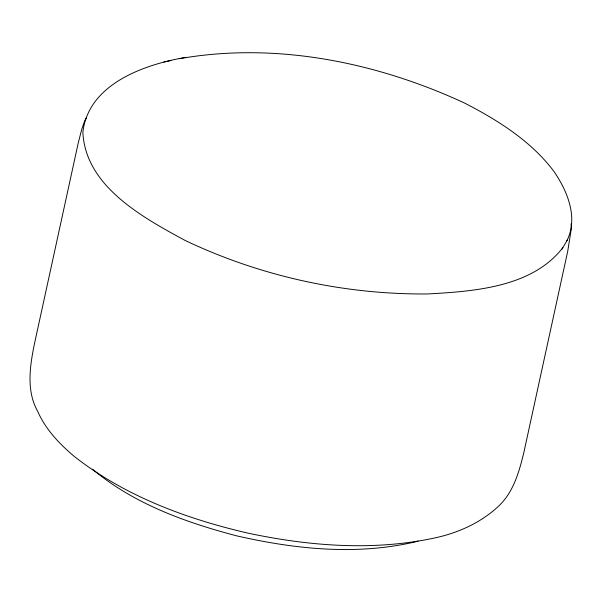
<?xml version="1.0" encoding="UTF-8"?>
<svg xmlns="http://www.w3.org/2000/svg" width="602" height="602" viewBox="0 0 602 602"><rect width="100%" height="100%" fill="white"/><g stroke="black" fill="none" stroke-linecap="round" stroke-linejoin="round"><path stroke-width="0.9" d="M566.632 241.236C578.665 218.029 567.483 191.022 553.772 171.201C530.866 140.83 497.673 120.084 464.3 102.927C376.325 62.202 275.633 41.711 179.291 58.725M185.86 57.34C144.661 64.384 88.494 83.738 82.873 132.207C85.326 186.334 142.922 217.525 184.829 240.296C260.222 276.235 344.02 294.649 427.525 293.957C473.804 291.406 532.145 287.417 562.862 247.633M86.522 117.646L84.762 120.648L81.729 129.385L78.237 142.983L34.246 344.72C29.852 366.58 26.21 390.924 37.678 411.354C45.722 429.625 59.816 444.366 74.979 456.993C125.254 496.198 186.432 518.924 248.039 533.146C310.18 546.323 375.49 551.379 437.925 537.247C460.981 531.777 483 521.37 500.081 504.724C513.807 490.863 519.24 471.366 523.748 452.952L567.731 251.222L571.396 228.256L571.087 223.944M561.801 249.439L567.709 239.408M418.014 541.04L416.253 541.642C357.001 555.706 294.95 549.227 236.225 535.742C185.107 522.243 133.358 503.648 92.467 469.131M163.872 62.021L170.998 60.524"/></g></svg>
